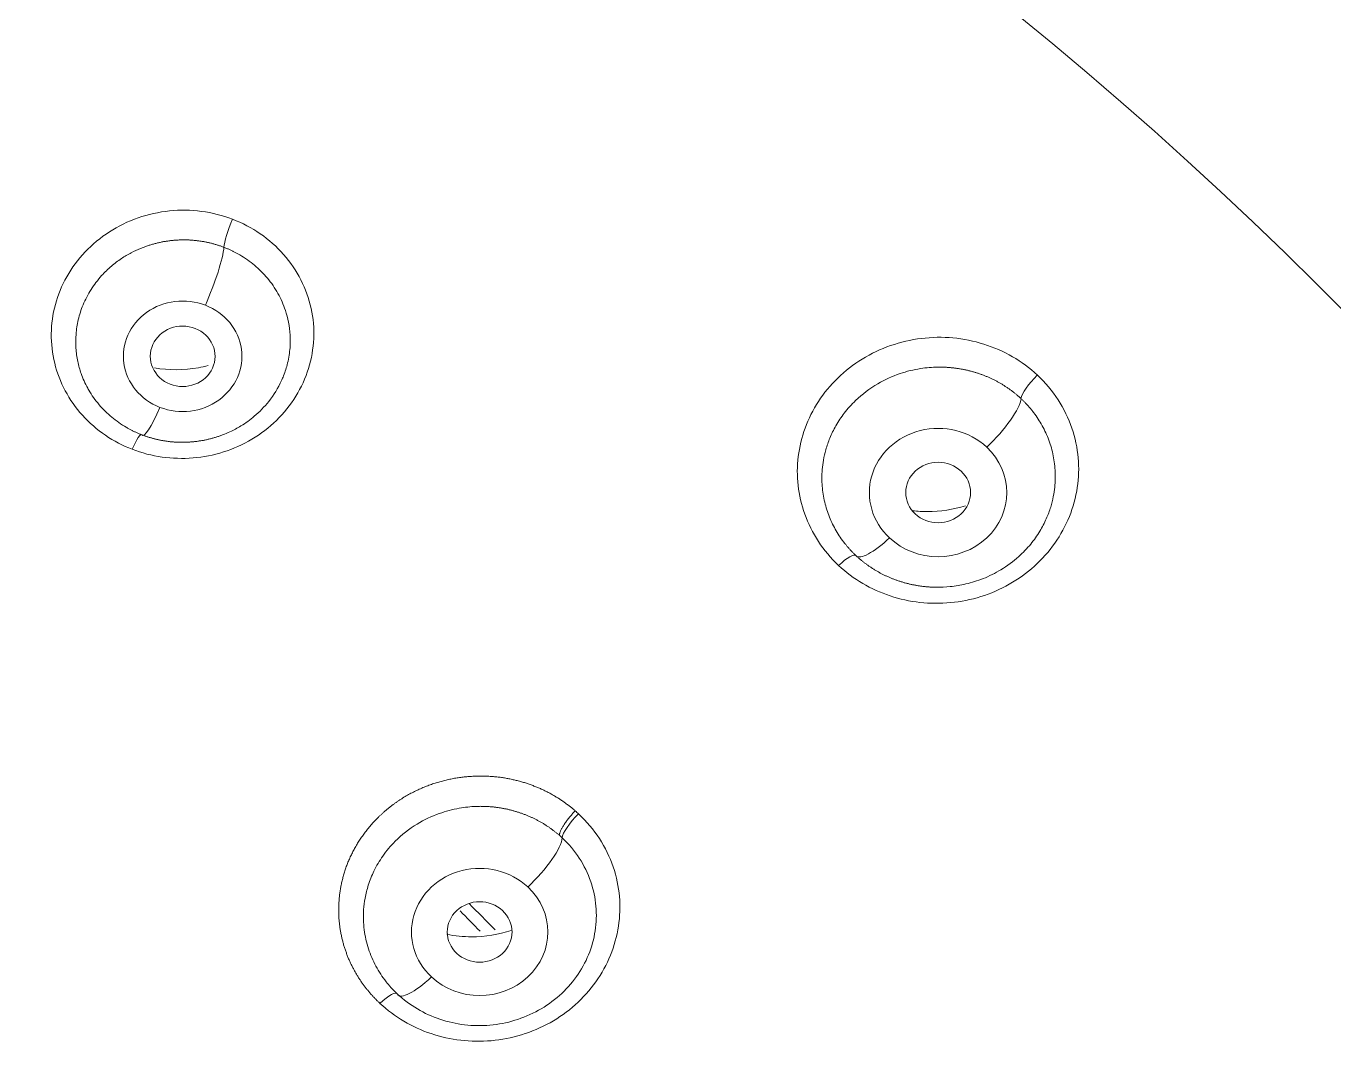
# Model space of a CAD drawing. Extents: x 1797 to 2925, y 0 to 827.
# Drawn here: x 2286.64 to 2302.77, y 575.85 to 588.62 of the extents above; entities that cross this region are included whole.
import ezdxf

# ---------------------------------------------------------------- set-up
doc = ezdxf.new("R2010")
doc.units = 0
doc.header["$LTSCALE"] = 30
doc.header["$MEASUREMENT"] = 0
doc.layers.add('1', color=7, linetype='CONTINUOUS')

msp = doc.modelspace()

# ---------------------------------------------------------------- linework, layer by layer
at = {"layer": '1', "color": 7, "linetype": 'Continuous', "lineweight": 18}
for centre, major_axis, ratio, start_param, end_param in [((2265.366, 552.468), (57.67, 0), 0.93358, 5.498085, 8.635877), ((2265.366, 552.451), (57.518, 0), 0.93358, 5.498085, 10.209879), ((2289.195, 586.138), (-0.107, -0.28), 0.145108, 4.415755, 5.865483), ((2299.127, 584.213), (-0.205, -0.219), 0.253404, 4.497789, 5.967666), ((2287.957, 583.297), (0.108, 0.28), 0.145902, 6.175274, 7.554311), ((2296.675, 581.863), (0.205, 0.219), 0.253404, 6.258372, 7.635715), ((2293.466, 578.795), (-0.205, -0.219), 0.253404, 4.489325, 6.000754), ((2292.236, 577.648), (1.44, 0), 0.93358, 0.785398, 0.81857), ((2291.014, 576.456), (0.205, 0.219), 0.253404, 6.191184, 7.627253)]:
    msp.add_ellipse(centre, major_axis=major_axis, ratio=ratio, start_param=start_param, end_param=end_param, dxfattribs=at)
at = {"layer": '1', "color": 7, "linetype": 'Continuous', "lineweight": 13}
for centre, major_axis, ratio, start_param, end_param in [((2265.366, 552.269), (57.048, 0), 0.93358, 5.498085, 10.209879), ((2265.366, 552.249), (56.129, 0), 0.93358, 5.397226, 10.310738), ((2265.366, 552.333), (55.427, 0), 0.93358, 5.397283, 10.31068), ((2265.366, 552.862), (-51, 0), 0.93358, 1.799723, 4.712389), ((2288.852, 585.389), (0.216, 0.56), 0.137141, 4.371583, 5.865992), ((2288.572, 584.543), (0.731, 0), 0.93358, 1.178097, 4.31969), ((2288.572, 584.543), (0.731, 0), 0.93358, 4.31969, 7.461283), ((2288.292, 584.127), (-0.216, -0.56), 0.137141, 6.175411, 7.513176), ((2298.492, 583.636), (0.409, 0.439), 0.253404, 4.447342, 5.967666), ((2297.892, 582.861), (0.848, 0), 0.93358, 0.785398, 3.926991), ((2297.892, 582.861), (0.848, 0), 0.93358, 3.926991, 7.068583), ((2297.293, 582.517), (-0.409, -0.439), 0.253404, 6.258372, 7.588935), ((2292.83, 578.207), (0.409, 0.439), 0.253404, 4.447342, 6.000718), ((2292.236, 577.437), (0.841, 0), 0.93358, 0.785398, 3.926991), ((2292.236, 577.437), (0.841, 0), 0.93358, 3.926991, 7.068583), ((2265.366, 554.699), (36.424, 0), 0.93358, 0.733389, 0.746463), ((2265.366, 554.699), (-36.276, 0), 0.93358, 3.878032, 3.888128), ((2291.641, 577.097), (-0.409, -0.439), 0.253404, 6.191184, 7.588935)]:
    msp.add_ellipse(centre, major_axis=major_axis, ratio=ratio, start_param=start_param, end_param=end_param, dxfattribs=at)
at = {"layer": '1', "color": 7, "linetype": 'Continuous', "lineweight": 18}
for points, knots in [([(2324.103, 567.902), (2324.088, 567.986), (2323.967, 568.678), (2323.684, 570.135), (2323.151, 572.408), (2322.395, 575.062), (2321.407, 577.92), (2320.211, 580.816), (2318.387, 584.587), (2315.688, 589.115), (2312.467, 593.336), (2309.6, 596.494), (2307.322, 598.735), (2305.027, 600.757), (2302.859, 602.479), (2300.966, 603.853), (2299.401, 604.905), (2298.193, 605.67), (2297.245, 606.244), (2296.322, 606.782), (2295.177, 607.423), (2293.67, 608.216), (2291.351, 609.347), (2288.174, 610.707), (2284.095, 612.141), (2279.565, 613.371), (2274.59, 614.315), (2269.923, 614.806), (2265.687, 614.951), (2261.973, 614.863), (2258.206, 614.549), (2254.201, 613.972), (2250.216, 613.129), (2246.437, 612.059), (2243.392, 611), (2241.003, 610.044), (2239.194, 609.244), (2237.724, 608.543), (2236.42, 607.882), (2235.112, 607.181), (2233.644, 606.345), (2231.831, 605.239), (2229.597, 603.751), (2226.944, 601.781), (2224.021, 599.322), (2220.911, 596.309), (2217.801, 592.769), (2214.939, 588.87), (2212.49, 584.842), (2210.499, 580.847), (2208.927, 576.932), (2207.737, 573.136), (2206.971, 569.945), (2206.646, 568.019), (2206.544, 567.319)], [0, 0, 0, 0, 0.001588, 0.013126, 0.027789, 0.04558, 0.065218, 0.084873, 0.104532, 0.143846, 0.183174, 0.202849, 0.222528, 0.241892, 0.258858, 0.273049, 0.284465, 0.293107, 0.298976, 0.304539, 0.312444, 0.322691, 0.335281, 0.358941, 0.384767, 0.412706, 0.442761, 0.474929, 0.496111, 0.51812, 0.540956, 0.563325, 0.590147, 0.613541, 0.633505, 0.647888, 0.659751, 0.669092, 0.677224, 0.686109, 0.695892, 0.707751, 0.724579, 0.744632, 0.76791, 0.794412, 0.824139, 0.854874, 0.884154, 0.911977, 0.938344, 0.963257, 0.986713, 1, 1, 1, 1]), ([(2206.477, 567.001), (2206.734, 568.705), (2207.436, 572.186), (2208.761, 576.463), (2209.776, 579.02), (2210.497, 580.707), (2210.88, 581.543), (2212.904, 585.674), (2215.365, 589.62), (2218.31, 593.238), (2219.525, 594.658), (2220.151, 595.354), (2222.085, 597.396), (2224.806, 600.002), (2228.533, 602.932), (2230.898, 604.531), (2232.503, 605.56), (2233.319, 606.056), (2237.461, 608.44), (2241.855, 610.444), (2246.457, 611.925), (2248.313, 612.474), (2249.248, 612.728), (2252.071, 613.423), (2255.884, 614.177), (2260.727, 614.681), (2263.645, 614.782), (2265.592, 614.805), (2266.565, 614.794), (2271.428, 614.628), (2276.274, 614.014), (2280.982, 612.857), (2282.851, 612.352), (2283.78, 612.077), (2286.541, 611.191), (2290.16, 609.839), (2294.485, 607.746), (2296.972, 606.316), (2298.604, 605.325), (2299.407, 604.811), (2303.351, 602.149), (2307.014, 599.125), (2310.239, 595.722), (2311.493, 594.331), (2312.101, 593.622), (2313.869, 591.452), (2316.073, 588.451), (2318.424, 584.466), (2319.64, 581.987), (2320.407, 580.317), (2320.768, 579.473), (2322.462, 575.213), (2323.559, 571.324), (2324.199, 567.366), (2324.254, 567.002)], [0, 0, 0, 0, 0.032488, 0.066794, 0.083947, 0.083947, 0.1011, 0.1011, 0.169711, 0.186864, 0.186864, 0.204017, 0.204017, 0.238323, 0.272629, 0.289782, 0.289782, 0.306935, 0.306935, 0.375547, 0.3927, 0.3927, 0.409853, 0.409853, 0.444159, 0.478464, 0.495617, 0.495617, 0.51277, 0.51277, 0.581382, 0.598535, 0.598535, 0.615688, 0.615688, 0.649994, 0.6843, 0.701453, 0.701453, 0.718606, 0.718606, 0.787218, 0.804371, 0.804371, 0.821524, 0.821524, 0.855829, 0.890135, 0.907288, 0.907288, 0.924441, 0.924441, 0.993053, 1, 1, 1, 1]), ([(2288.225, 584.399), (2288.403, 584.37), (2288.63, 584.37), (2288.846, 584.419), (2288.886, 584.429)], [0, 0, 0, 0, 0.814338, 1, 1, 1, 1]), ([(2298.915, 584.02), (2298.911, 584.025), (2298.902, 584.033), (2298.889, 584.045), (2298.875, 584.057), (2298.861, 584.068), (2298.847, 584.08), (2298.833, 584.091), (2298.819, 584.103), (2298.804, 584.114), (2298.79, 584.125), (2298.775, 584.136), (2298.76, 584.146), (2298.744, 584.157), (2298.729, 584.167), (2298.713, 584.177), (2298.698, 584.187), (2298.682, 584.197), (2298.665, 584.207), (2298.649, 584.216), (2298.633, 584.225), (2298.616, 584.234), (2298.599, 584.243), (2298.582, 584.252), (2298.565, 584.26), (2298.548, 584.268), (2298.531, 584.276), (2298.513, 584.284), (2298.495, 584.292), (2298.478, 584.299), (2298.46, 584.306), (2298.441, 584.313), (2298.423, 584.32), (2298.405, 584.326), (2298.386, 584.333), (2298.368, 584.339), (2298.349, 584.345), (2298.33, 584.35), (2298.311, 584.356), (2298.292, 584.361), (2298.273, 584.365), (2298.253, 584.37), (2298.234, 584.374), (2298.214, 584.379), (2298.195, 584.382), (2298.175, 584.386), (2298.155, 584.389), (2298.135, 584.393), (2298.115, 584.395), (2298.095, 584.398), (2298.075, 584.4), (2298.055, 584.402), (2298.035, 584.404), (2298.014, 584.406), (2297.994, 584.407), (2297.973, 584.408), (2297.953, 584.409), (2297.932, 584.409), (2297.912, 584.409), (2297.826, 584.409), (2297.66, 584.395), (2297.406, 584.333), (2297.129, 584.206), (2296.899, 584.033), (2296.735, 583.849), (2296.63, 583.692), (2296.556, 583.539), (2296.506, 583.396), (2296.476, 583.265), (2296.457, 583.115), (2296.457, 582.941), (2296.488, 582.744), (2296.547, 582.558), (2296.631, 582.387), (2296.708, 582.273), (2296.762, 582.207), (2296.785, 582.18), (2296.808, 582.154), (2296.832, 582.129), (2296.856, 582.104), (2296.873, 582.089), (2296.881, 582.081)], [0, 0, 0, 0, 0.004107, 0.008222, 0.012346, 0.016477, 0.020617, 0.024764, 0.02892, 0.033084, 0.037256, 0.041436, 0.045624, 0.04982, 0.054024, 0.058236, 0.062456, 0.066685, 0.070921, 0.075166, 0.079418, 0.083679, 0.087948, 0.092225, 0.09651, 0.100803, 0.105104, 0.109413, 0.11373, 0.118055, 0.122388, 0.12673, 0.131079, 0.135437, 0.139802, 0.144176, 0.148557, 0.152947, 0.157345, 0.161751, 0.166164, 0.170586, 0.175016, 0.179454, 0.1839, 0.188354, 0.192816, 0.197287, 0.201765, 0.206251, 0.210745, 0.215247, 0.219758, 0.224276, 0.228802, 0.233336, 0.237879, 0.242429, 0.246987, 0.251553, 0.299249, 0.356859, 0.424344, 0.501649, 0.548943, 0.592196, 0.631415, 0.666606, 0.697777, 0.724935, 0.772895, 0.81959, 0.865026, 0.909215, 0.952166, 0.960271, 0.968324, 0.976323, 0.984268, 0.992161, 1, 1, 1, 1]), ([(2288.069, 583.574), (2288.074, 583.572), (2288.085, 583.568), (2288.101, 583.562), (2288.118, 583.556), (2288.135, 583.55), (2288.152, 583.545), (2288.169, 583.54), (2288.186, 583.535), (2288.203, 583.53), (2288.22, 583.525), (2288.238, 583.521), (2288.255, 583.517), (2288.273, 583.513), (2288.291, 583.509), (2288.309, 583.505), (2288.327, 583.502), (2288.345, 583.499), (2288.364, 583.496), (2288.382, 583.494), (2288.401, 583.491), (2288.419, 583.489), (2288.438, 583.487), (2288.457, 583.486), (2288.476, 583.484), (2288.495, 583.483), (2288.514, 583.482), (2288.533, 583.482), (2288.552, 583.481), (2288.572, 583.481), (2288.591, 583.482), (2288.61, 583.482), (2288.63, 583.483), (2288.649, 583.484), (2288.669, 583.485), (2288.689, 583.487), (2288.708, 583.488), (2288.728, 583.491), (2288.748, 583.493), (2288.768, 583.496), (2288.787, 583.499), (2288.807, 583.502), (2288.827, 583.505), (2288.847, 583.509), (2288.867, 583.513), (2288.886, 583.518), (2288.906, 583.523), (2288.926, 583.528), (2288.946, 583.533), (2288.965, 583.539), (2288.985, 583.545), (2289.005, 583.551), (2289.024, 583.558), (2289.044, 583.565), (2289.088, 583.581), (2289.173, 583.617), (2289.308, 583.689), (2289.474, 583.809), (2289.652, 583.993), (2289.758, 584.165), (2289.804, 584.271), (2289.81, 584.285)], [0, 0, 0, 0, 0.008345, 0.01672, 0.025125, 0.033561, 0.042026, 0.050522, 0.059047, 0.067604, 0.07619, 0.084806, 0.093453, 0.10213, 0.110837, 0.119575, 0.128343, 0.137141, 0.14597, 0.154829, 0.163719, 0.172639, 0.181589, 0.19057, 0.199581, 0.208623, 0.217695, 0.226798, 0.235931, 0.245095, 0.25429, 0.263515, 0.272771, 0.282057, 0.291374, 0.300722, 0.310101, 0.31951, 0.32895, 0.33842, 0.347922, 0.357454, 0.367017, 0.376611, 0.386235, 0.395891, 0.405577, 0.415295, 0.425043, 0.434822, 0.444632, 0.454473, 0.464345, 0.474248, 0.484182, 0.532084, 0.605351, 0.704008, 0.828085, 0.977605, 1, 1, 1, 1]), ([(2287.4, 584.15), (2287.405, 584.142), (2287.445, 584.07), (2287.535, 583.943), (2287.692, 583.787), (2287.823, 583.696), (2287.907, 583.649), (2287.939, 583.632), (2287.971, 583.616), (2288.003, 583.601), (2288.036, 583.587), (2288.058, 583.578), (2288.069, 583.574)], [0, 0, 0, 0, 0.03051, 0.280187, 0.525159, 0.765496, 0.804914, 0.844199, 0.883349, 0.922366, 0.96125, 1, 1, 1, 1]), ([(2296.881, 582.081), (2296.885, 582.077), (2296.894, 582.069), (2296.907, 582.057), (2296.92, 582.046), (2296.933, 582.034), (2296.947, 582.023), (2296.961, 582.012), (2296.975, 582.001), (2296.989, 581.99), (2297.003, 581.979), (2297.017, 581.969), (2297.032, 581.958), (2297.047, 581.948), (2297.062, 581.938), (2297.077, 581.928), (2297.092, 581.918), (2297.107, 581.909), (2297.123, 581.9), (2297.139, 581.89), (2297.155, 581.881), (2297.171, 581.872), (2297.187, 581.864), (2297.203, 581.855), (2297.22, 581.847), (2297.236, 581.839), (2297.253, 581.831), (2297.27, 581.823), (2297.287, 581.816), (2297.304, 581.808), (2297.322, 581.801), (2297.339, 581.794), (2297.357, 581.787), (2297.374, 581.781), (2297.392, 581.775), (2297.41, 581.768), (2297.428, 581.763), (2297.447, 581.757), (2297.465, 581.751), (2297.483, 581.746), (2297.502, 581.741), (2297.521, 581.737), (2297.539, 581.732), (2297.558, 581.728), (2297.577, 581.724), (2297.596, 581.72), (2297.616, 581.716), (2297.635, 581.713), (2297.654, 581.71), (2297.674, 581.707), (2297.693, 581.704), (2297.713, 581.702), (2297.732, 581.7), (2297.752, 581.698), (2297.772, 581.696), (2297.792, 581.695), (2297.811, 581.694), (2297.831, 581.693), (2297.851, 581.692), (2297.921, 581.691), (2298.05, 581.697), (2298.244, 581.73), (2298.457, 581.796), (2298.68, 581.907), (2298.878, 582.053), (2299.035, 582.218), (2299.147, 582.377), (2299.228, 582.531), (2299.282, 582.676), (2299.314, 582.807), (2299.337, 582.958), (2299.342, 583.136), (2299.313, 583.339), (2299.255, 583.531), (2299.17, 583.708), (2299.091, 583.825), (2299.036, 583.893), (2299.013, 583.919), (2298.99, 583.945), (2298.966, 583.971), (2298.941, 583.996), (2298.924, 584.012), (2298.915, 584.02)], [0, 0, 0, 0, 0.003985, 0.007978, 0.011979, 0.015987, 0.020002, 0.024026, 0.028057, 0.032096, 0.036142, 0.040196, 0.044258, 0.048328, 0.052405, 0.05649, 0.060583, 0.064684, 0.068792, 0.072908, 0.077032, 0.081163, 0.085303, 0.08945, 0.093605, 0.097767, 0.101938, 0.106116, 0.110302, 0.114496, 0.118698, 0.122908, 0.127126, 0.131351, 0.135584, 0.139826, 0.144075, 0.148332, 0.152597, 0.156869, 0.16115, 0.165439, 0.169735, 0.17404, 0.178352, 0.182673, 0.187001, 0.191337, 0.195682, 0.200034, 0.204394, 0.208763, 0.213139, 0.217523, 0.221916, 0.226316, 0.230725, 0.235141, 0.239566, 0.243998, 0.281439, 0.324795, 0.37408, 0.429306, 0.490487, 0.539293, 0.583755, 0.623859, 0.659593, 0.690948, 0.717917, 0.767218, 0.815242, 0.861986, 0.907448, 0.951624, 0.959652, 0.967694, 0.975749, 0.983819, 0.991902, 1, 1, 1, 1]), ([(2297.579, 582.636), (2297.639, 582.629), (2297.859, 582.616), (2298.08, 582.651), (2298.232, 582.698)], [0, 0, 0, 0, 0.272354, 1, 1, 1, 1]), ([(2293.22, 578.63), (2293.215, 578.634), (2293.206, 578.642), (2293.193, 578.653), (2293.179, 578.664), (2293.165, 578.675), (2293.151, 578.686), (2293.136, 578.697), (2293.122, 578.708), (2293.107, 578.719), (2293.092, 578.729), (2293.077, 578.739), (2293.062, 578.749), (2293.046, 578.759), (2293.031, 578.769), (2293.015, 578.779), (2292.999, 578.788), (2292.983, 578.797), (2292.967, 578.806), (2292.95, 578.815), (2292.934, 578.824), (2292.917, 578.832), (2292.9, 578.84), (2292.883, 578.848), (2292.866, 578.856), (2292.849, 578.864), (2292.831, 578.871), (2292.814, 578.879), (2292.796, 578.886), (2292.778, 578.892), (2292.76, 578.899), (2292.742, 578.905), (2292.723, 578.912), (2292.705, 578.918), (2292.686, 578.923), (2292.668, 578.929), (2292.649, 578.934), (2292.63, 578.939), (2292.611, 578.944), (2292.592, 578.949), (2292.573, 578.953), (2292.553, 578.957), (2292.534, 578.961), (2292.514, 578.964), (2292.495, 578.968), (2292.475, 578.971), (2292.455, 578.974), (2292.435, 578.976), (2292.416, 578.979), (2292.395, 578.981), (2292.375, 578.982), (2292.355, 578.984), (2292.335, 578.985), (2292.315, 578.986), (2292.294, 578.987), (2292.274, 578.987), (2292.254, 578.988), (2292.233, 578.988), (2292.213, 578.987), (2292.13, 578.985), (2291.968, 578.967), (2291.719, 578.902), (2291.445, 578.771), (2291.211, 578.587), (2291.04, 578.383), (2290.931, 578.198), (2290.861, 578.023), (2290.821, 577.862), (2290.798, 577.678), (2290.804, 577.466), (2290.857, 577.23), (2290.949, 577.014), (2291.041, 576.874), (2291.104, 576.796), (2291.126, 576.769), (2291.15, 576.743), (2291.174, 576.718), (2291.198, 576.693), (2291.215, 576.678), (2291.223, 576.67)], [0, 0, 0, 0, 0.004102, 0.008213, 0.012333, 0.016461, 0.020598, 0.024745, 0.0289, 0.033063, 0.037236, 0.041417, 0.045608, 0.049807, 0.054015, 0.058231, 0.062457, 0.066691, 0.070934, 0.075186, 0.079447, 0.083717, 0.087995, 0.092283, 0.096579, 0.100884, 0.105197, 0.10952, 0.113851, 0.118192, 0.122541, 0.126899, 0.131265, 0.135641, 0.140025, 0.144418, 0.14882, 0.153231, 0.157651, 0.162079, 0.166516, 0.170963, 0.175417, 0.179881, 0.184354, 0.188835, 0.193325, 0.197824, 0.202332, 0.206848, 0.211374, 0.215908, 0.220451, 0.225003, 0.229563, 0.234133, 0.238711, 0.243298, 0.247894, 0.252498, 0.299213, 0.356667, 0.424829, 0.503657, 0.558833, 0.608654, 0.653122, 0.692242, 0.72602, 0.785144, 0.842388, 0.897761, 0.951273, 0.959507, 0.967695, 0.975839, 0.983938, 0.991991, 1, 1, 1, 1]), ([(2293.254, 578.599), (2293.335, 578.524), (2293.477, 578.355), (2293.618, 578.065), (2293.683, 577.758), (2293.673, 577.45), (2293.591, 577.153), (2293.44, 576.879), (2293.229, 576.645), (2292.969, 576.461), (2292.675, 576.336), (2292.364, 576.276), (2292.048, 576.281), (2291.743, 576.349), (2291.461, 576.478), (2291.297, 576.601), (2291.223, 576.67)], [0, 0, 0, 0, 0.075966, 0.151345, 0.224138, 0.295716, 0.367542, 0.439274, 0.510987, 0.582395, 0.653095, 0.722989, 0.79235, 0.861533, 0.930548, 1, 1, 1, 1]), ([(2291.831, 577.408), (2291.932, 577.388), (2292.2, 577.36), (2292.469, 577.405), (2292.626, 577.456)], [0, 0, 0, 0, 0.381972, 1, 1, 1, 1])]:
    msp.add_open_spline(points, degree=3, knots=knots, dxfattribs=at)
at = {"layer": '1', "color": 7, "linetype": 'Continuous', "lineweight": 13}
for points, knots in [([(2325.003, 561.975), (2324.255, 566.343), (2321.332, 575.987), (2312.699, 589.405), (2299.38, 600.661), (2283.137, 607.826), (2265.365, 610.285), (2247.594, 607.826), (2231.351, 600.661), (2218.032, 589.405), (2209.218, 575.705), (2206.288, 565.712), (2205.572, 561.011)], [0, 0, 0, 0, 0.082805, 0.186343, 0.289882, 0.39342, 0.496959, 0.600497, 0.704035, 0.807574, 0.911112, 1, 1, 1, 1]), ([(2307.926, 513.159), (2307.938, 513.17), (2307.978, 513.208), (2308.062, 513.287), (2308.195, 513.413), (2308.376, 513.585), (2308.604, 513.804), (2308.878, 514.072), (2309.198, 514.387), (2309.562, 514.753), (2309.97, 515.169), (2310.418, 515.638), (2310.907, 516.16), (2311.432, 516.737), (2311.993, 517.371), (2312.587, 518.063), (2313.211, 518.815), (2313.862, 519.629), (2314.537, 520.507), (2315.232, 521.45), (2315.944, 522.46), (2316.669, 523.54), (2317.402, 524.691), (2318.138, 525.915), (2318.873, 527.212), (2319.6, 528.586), (2320.316, 530.037), (2321.013, 531.566), (2321.686, 533.174), (2322.328, 534.862), (2322.932, 536.629), (2323.491, 538.477), (2323.997, 540.404), (2324.443, 542.411), (2324.819, 544.495), (2325.119, 546.656), (2325.333, 548.89), (2325.454, 551.195), (2325.473, 553.567), (2325.38, 556.002), (2325.168, 558.496), (2324.825, 561.042), (2324.345, 563.634), (2323.719, 566.266), (2322.939, 568.928), (2321.997, 571.612), (2321.009, 574.008), (2320.026, 576.113), (2319.093, 577.929), (2318.077, 579.737), (2316.976, 581.534), (2315.789, 583.314), (2314.514, 585.075), (2313.152, 586.811), (2311.7, 588.519), (2310.158, 590.192), (2308.526, 591.828), (2306.804, 593.421), (2304.993, 594.966), (2303.093, 596.458), (2301.105, 597.892), (2299.03, 599.263), (2296.869, 600.565), (2294.624, 601.793), (2292.299, 602.941), (2289.894, 604.005), (2287.415, 604.979), (2284.863, 605.857), (2282.243, 606.635), (2279.559, 607.305), (2276.815, 607.864), (2274.017, 608.308), (2271.171, 608.63), (2268.281, 608.828), (2264.867, 608.906), (2260.944, 608.77), (2256.546, 608.314), (2252.195, 607.559), (2247.916, 606.508), (2243.732, 605.164), (2239.665, 603.537), (2235.736, 601.637), (2231.967, 599.472), (2228.381, 597.052), (2224.994, 594.394), (2221.825, 591.51), (2218.891, 588.418), (2216.21, 585.131), (2213.795, 581.67), (2211.658, 578.052), (2209.607, 573.882), (2207.781, 569.125), (2206.342, 563.781), (2205.468, 558.331), (2205.174, 552.827), (2205.457, 547.322), (2206.273, 542.136), (2207.467, 537.531), (2208.794, 533.724), (2210.105, 530.655), (2211.274, 528.289), (2212.472, 526.099), (2213.721, 524.037), (2215.051, 522.064), (2216.135, 520.578), (2216.984, 519.481), (2217.69, 518.607), (2218.365, 517.803), (2219.069, 516.993), (2219.681, 516.316), (2220.181, 515.778), (2220.552, 515.388), (2220.903, 515.024), (2221.236, 514.686), (2221.548, 514.372), (2221.841, 514.083), (2222.112, 513.819), (2222.362, 513.578), (2222.591, 513.36), (2222.736, 513.224), (2222.805, 513.159)], [0, 0, 0, 0, 0.000179, 0.000603, 0.00127, 0.002183, 0.00334, 0.004741, 0.006386, 0.008277, 0.010411, 0.01279, 0.015413, 0.018281, 0.021393, 0.02475, 0.028351, 0.032196, 0.036286, 0.04062, 0.045199, 0.050022, 0.055089, 0.060401, 0.065958, 0.071758, 0.077804, 0.084093, 0.090627, 0.097406, 0.104428, 0.111695, 0.119206, 0.126961, 0.134961, 0.143206, 0.151695, 0.160428, 0.169406, 0.178628, 0.188094, 0.197805, 0.20776, 0.21796, 0.228404, 0.239092, 0.250024, 0.257544, 0.265167, 0.272896, 0.280729, 0.288666, 0.296708, 0.304854, 0.313104, 0.321459, 0.329918, 0.338482, 0.34715, 0.355923, 0.3648, 0.373782, 0.382867, 0.392057, 0.401352, 0.410752, 0.420256, 0.429863, 0.439576, 0.449392, 0.459314, 0.46934, 0.47947, 0.489704, 0.500043, 0.515667, 0.531291, 0.546915, 0.562538, 0.578162, 0.593786, 0.60941, 0.625034, 0.640657, 0.656282, 0.671906, 0.68753, 0.703153, 0.718778, 0.734402, 0.750026, 0.770854, 0.791682, 0.81251, 0.833338, 0.854167, 0.874994, 0.892773, 0.907913, 0.920413, 0.930274, 0.937493, 0.948337, 0.95716, 0.963963, 0.968745, 0.972532, 0.976398, 0.980345, 0.984372, 0.986462, 0.988435, 0.990291, 0.99203, 0.993651, 0.995155, 0.996542, 0.997812, 0.998965, 1, 1, 1, 1]), ([(2223.353, 513.341), (2223.338, 513.355), (2223.291, 513.399), (2223.136, 513.547), (2223.026, 513.651), (2222.747, 513.92), (2222.577, 514.085), (2222.178, 514.478), (2221.948, 514.707), (2221.435, 515.229), (2221.15, 515.523), (2220.529, 516.181), (2220.193, 516.544), (2219.475, 517.344), (2219.093, 517.781), (2218.29, 518.732), (2217.869, 519.247), (2216.998, 520.36), (2216.547, 520.958), (2215.625, 522.241), (2215.153, 522.927), (2214.2, 524.391), (2213.718, 525.169), (2212.757, 526.822), (2212.278, 527.697), (2211.335, 529.546), (2210.872, 530.521), (2209.977, 532.572), (2209.545, 533.649), (2208.731, 535.907), (2208.348, 537.088), (2207.65, 539.553), (2207.336, 540.837), (2206.796, 543.507), (2206.57, 544.892), (2206.23, 547.759), (2206.114, 549.24), (2206.015, 552.291), (2206.031, 553.86), (2206.219, 557.074), (2206.39, 558.719), (2206.911, 562.071), (2207.261, 563.777), (2208.158, 567.23), (2208.706, 568.978), (2210.021, 572.49), (2210.788, 574.255), (2212.561, 577.774), (2213.567, 579.528), (2215.827, 582.992), (2217.082, 584.702), (2219.852, 588.041), (2221.367, 589.669), (2224.661, 592.802), (2226.439, 594.308), (2229.3, 596.442), (2230.286, 597.132), (2232.321, 598.464), (2233.37, 599.107), (2236.61, 600.953), (2238.893, 602.076), (2243.683, 604.062), (2246.189, 604.924), (2251.393, 606.337), (2254.09, 606.888), (2258.246, 607.45), (2259.649, 607.593), (2261.777, 607.738), (2262.49, 607.774), (2263.564, 607.811), (2264.102, 607.825), (2264.732, 607.833), (2265.048, 607.835), (2265.206, 607.836), (2265.285, 607.836), (2265.324, 607.836), (2265.344, 607.836), (2265.354, 607.836), (2265.359, 607.836), (2265.361, 607.836), (2265.362, 607.836), (2265.363, 607.836), (2265.364, 607.836), (2271.184, 607.836), (2282.826, 606.227), (2298.786, 599.183), (2307.511, 591.809), (2314.902, 583.412), (2317.931, 578.702), (2322.393, 568.663), (2323.827, 563.335), (2324.98, 552.52), (2324.698, 547.033), (2322.439, 536.372), (2320.462, 531.198), (2316.357, 524.003), (2314.021, 520.547), (2311.295, 517.36), (2309.394, 515.303), (2308.402, 514.307), (2307.378, 513.342)], [0, 0, 0, 0, 0.015625, 0.015625, 0.03125, 0.03125, 0.046875, 0.046875, 0.0625, 0.0625, 0.078125, 0.078125, 0.09375, 0.09375, 0.109375, 0.109375, 0.125, 0.125, 0.140625, 0.140625, 0.15625, 0.15625, 0.171875, 0.171875, 0.1875, 0.1875, 0.203125, 0.203125, 0.21875, 0.21875, 0.234375, 0.234375, 0.25, 0.25, 0.265625, 0.265625, 0.28125, 0.28125, 0.296875, 0.296875, 0.3125, 0.3125, 0.328125, 0.328125, 0.34375, 0.34375, 0.359375, 0.359375, 0.375, 0.375, 0.390625, 0.390625, 0.40625, 0.40625, 0.421875, 0.421875, 0.429687, 0.429687, 0.4375, 0.4375, 0.453125, 0.453125, 0.46875, 0.46875, 0.484375, 0.484375, 0.492187, 0.492187, 0.496094, 0.496094, 0.498047, 0.499023, 0.499512, 0.499756, 0.499878, 0.499939, 0.499969, 0.499985, 0.499992, 0.499996, 0.499998, 0.499998, 0.5, 0.5, 0.5625, 0.625, 0.6875, 0.6875, 0.75, 0.75, 0.8125, 0.8125, 0.875, 0.875, 0.9375, 0.9375, 0.96875, 0.984375, 0.984375, 1, 1, 1, 1]), ([(2304.563, 511.712), (2304.6, 511.744), (2304.674, 511.809), (2304.784, 511.906), (2304.894, 512.003), (2305.003, 512.1), (2305.112, 512.196), (2305.22, 512.292), (2305.327, 512.388), (2305.433, 512.484), (2305.539, 512.579), (2305.644, 512.674), (2305.749, 512.769), (2305.853, 512.864), (2305.956, 512.958), (2306.059, 513.052), (2306.161, 513.146), (2306.262, 513.24), (2306.363, 513.333), (2306.463, 513.426), (2306.562, 513.519), (2306.661, 513.611), (2306.759, 513.703), (2306.856, 513.795), (2306.953, 513.887), (2307.049, 513.979), (2307.144, 514.07), (2307.239, 514.161), (2307.333, 514.251), (2307.426, 514.342), (2307.519, 514.432), (2307.611, 514.522), (2307.932, 514.836), (2308.472, 515.374), (2309.216, 516.143), (2309.932, 516.912), (2310.552, 517.604), (2311.086, 518.218), (2311.541, 518.756), (2311.988, 519.299), (2312.428, 519.847), (2312.86, 520.4), (2313.284, 520.958), (2313.701, 521.521), (2314.11, 522.089), (2314.512, 522.662), (2314.906, 523.239), (2315.292, 523.822), (2315.924, 524.802), (2316.772, 526.195), (2317.788, 528.02), (2318.727, 529.876), (2319.689, 531.979), (2320.64, 534.333), (2321.536, 536.943), (2322.19, 539.236), (2322.659, 541.197), (2322.992, 542.816), (2323.271, 544.438), (2323.497, 546.063), (2323.711, 548.065), (2323.862, 550.44), (2323.888, 553.181), (2323.783, 555.551), (2323.609, 557.554), (2323.412, 559.194), (2323.163, 560.821), (2322.863, 562.433), (2322.431, 564.404), (2321.821, 566.714), (2320.976, 569.338), (2320.075, 571.702), (2319.155, 573.817), (2318.248, 575.694), (2317.27, 577.53), (2316.1, 579.535), (2314.71, 581.689), (2313.07, 583.962), (2311.459, 585.969), (2309.909, 587.733), (2308.448, 589.274), (2306.93, 590.757), (2305.175, 592.348), (2303.165, 594.019), (2300.876, 595.736), (2298.501, 597.342), (2296.044, 598.835), (2293.506, 600.212), (2291.333, 601.259), (2289.562, 602.035), (2288.219, 602.586), (2286.634, 603.193), (2284.802, 603.832), (2282.713, 604.478), (2280.599, 605.05), (2278.819, 605.464), (2277.386, 605.758), (2276.307, 605.96), (2275.223, 606.142), (2274.137, 606.305), (2273.047, 606.45), (2271.954, 606.575), (2270.86, 606.681), (2270.047, 606.746), (2269.519, 606.782), (2269.274, 606.798), (2269.03, 606.813), (2268.786, 606.826), (2268.542, 606.839), (2268.297, 606.851), (2268.053, 606.862), (2267.809, 606.872), (2267.565, 606.881), (2267.32, 606.89), (2267.076, 606.897), (2266.832, 606.903), (2266.587, 606.908), (2266.343, 606.912), (2266.099, 606.916), (2265.854, 606.918), (2265.61, 606.92), (2265.447, 606.92), (2265.365, 606.92)], [0, 0, 0, 0, 0.001083, 0.002161, 0.003234, 0.004303, 0.005367, 0.006426, 0.00748, 0.008529, 0.009574, 0.010614, 0.011649, 0.01268, 0.013706, 0.014727, 0.015743, 0.016755, 0.017761, 0.018764, 0.019761, 0.020754, 0.021742, 0.022725, 0.023704, 0.024678, 0.025647, 0.026612, 0.027572, 0.028527, 0.029477, 0.030423, 0.031365, 0.039376, 0.047252, 0.054996, 0.06261, 0.067826, 0.073038, 0.078247, 0.083453, 0.088658, 0.093862, 0.099065, 0.104269, 0.109474, 0.11468, 0.11989, 0.125102, 0.140784, 0.156415, 0.172013, 0.187599, 0.208569, 0.229381, 0.250087, 0.262676, 0.275208, 0.287695, 0.300148, 0.312578, 0.333586, 0.354399, 0.37507, 0.387684, 0.400229, 0.412716, 0.425158, 0.437564, 0.458587, 0.4794, 0.500054, 0.515804, 0.531455, 0.547029, 0.562548, 0.583545, 0.604358, 0.62504, 0.640746, 0.65638, 0.671967, 0.687533, 0.708465, 0.729274, 0.750024, 0.770891, 0.791699, 0.812515, 0.822941, 0.833354, 0.843763, 0.859399, 0.875008, 0.890624, 0.906254, 0.914066, 0.921875, 0.929686, 0.937503, 0.945319, 0.95313, 0.960939, 0.968752, 0.970491, 0.972229, 0.973967, 0.975704, 0.977441, 0.979178, 0.980914, 0.982649, 0.984385, 0.98612, 0.987855, 0.98959, 0.991325, 0.99306, 0.994794, 0.99653, 0.998265, 1, 1, 1, 1]), ([(2265.365, 606.627), (2265.406, 606.626), (2265.488, 606.626), (2265.61, 606.626), (2265.733, 606.625), (2265.855, 606.625), (2265.978, 606.624), (2266.1, 606.622), (2266.223, 606.621), (2266.345, 606.619), (2266.467, 606.617), (2266.59, 606.615), (2266.712, 606.612), (2266.834, 606.609), (2266.957, 606.606), (2267.079, 606.603), (2267.201, 606.6), (2267.324, 606.596), (2267.446, 606.592), (2267.568, 606.588), (2267.691, 606.583), (2267.813, 606.579), (2267.935, 606.574), (2268.057, 606.568), (2268.18, 606.563), (2268.302, 606.557), (2268.424, 606.551), (2268.546, 606.545), (2268.669, 606.539), (2268.791, 606.532), (2268.913, 606.526), (2269.035, 606.518), (2269.157, 606.511), (2269.28, 606.504), (2269.402, 606.496), (2269.524, 606.488), (2269.962, 606.458), (2270.714, 606.4), (2271.78, 606.299), (2272.843, 606.179), (2274.258, 605.996), (2276.02, 605.721), (2278.118, 605.319), (2280.199, 604.845), (2282.489, 604.239), (2284.976, 603.473), (2287.642, 602.513), (2290.253, 601.432), (2292.805, 600.234), (2295.292, 598.919), (2297.705, 597.493), (2300.04, 595.958), (2302.293, 594.317), (2304.456, 592.576), (2306.525, 590.738), (2308.496, 588.807), (2310.362, 586.788), (2312.12, 584.686), (2313.766, 582.506), (2315.295, 580.253), (2316.704, 577.934), (2317.99, 575.551), (2319.148, 573.113), (2320.177, 570.625), (2321.075, 568.093), (2321.838, 565.522), (2322.465, 562.92), (2322.956, 560.292), (2323.306, 557.644), (2323.518, 554.983), (2323.59, 552.316), (2323.52, 549.649), (2323.311, 546.987), (2322.963, 544.34), (2322.516, 541.928), (2322.009, 539.756), (2321.478, 537.822), (2320.868, 535.901), (2320.183, 534.002), (2319.425, 532.131), (2318.596, 530.29), (2317.691, 528.474), (2316.715, 526.69), (2315.671, 524.943), (2314.56, 523.235), (2313.38, 521.563), (2312.502, 520.413), (2311.976, 519.754), (2311.829, 519.571), (2311.682, 519.389), (2311.533, 519.208), (2311.384, 519.027), (2311.234, 518.847), (2311.083, 518.667), (2310.932, 518.489), (2310.779, 518.31), (2310.626, 518.132), (2310.472, 517.955), (2310.317, 517.779), (2310.161, 517.603), (2310.005, 517.427), (2309.847, 517.252), (2309.689, 517.078), (2309.53, 516.905), (2309.371, 516.732), (2309.21, 516.559), (2309.049, 516.387), (2308.887, 516.216), (2308.724, 516.045), (2308.56, 515.875), (2308.395, 515.706), (2308.23, 515.537), (2308.064, 515.369), (2307.897, 515.201), (2307.729, 515.034), (2307.56, 514.868), (2307.391, 514.702), (2307.221, 514.537), (2307.05, 514.373), (2306.878, 514.209), (2306.705, 514.045), (2306.589, 513.937), (2306.532, 513.883)], [0, 0, 0, 0, 0.000893, 0.001787, 0.00268, 0.003573, 0.004466, 0.005359, 0.006252, 0.007145, 0.008038, 0.008931, 0.009824, 0.010716, 0.011609, 0.012502, 0.013394, 0.014287, 0.015179, 0.016072, 0.016965, 0.017857, 0.01875, 0.019643, 0.020535, 0.021428, 0.022321, 0.023214, 0.024106, 0.024999, 0.025892, 0.026785, 0.027679, 0.028572, 0.029465, 0.030359, 0.031252, 0.039067, 0.046877, 0.054688, 0.062504, 0.07814, 0.093746, 0.109357, 0.125006, 0.14583, 0.166638, 0.187504, 0.208304, 0.229115, 0.250003, 0.270773, 0.291586, 0.312501, 0.333239, 0.354054, 0.375, 0.395709, 0.416524, 0.437499, 0.458186, 0.479002, 0.499997, 0.520672, 0.541488, 0.562496, 0.583169, 0.603985, 0.624994, 0.645677, 0.666493, 0.687493, 0.708193, 0.72901, 0.749991, 0.765529, 0.781111, 0.796759, 0.812493, 0.828052, 0.843643, 0.859283, 0.874994, 0.890575, 0.906173, 0.921807, 0.937495, 0.939279, 0.941062, 0.942845, 0.944628, 0.94641, 0.948193, 0.949976, 0.951759, 0.953542, 0.955325, 0.957108, 0.958891, 0.960675, 0.962458, 0.964242, 0.966026, 0.96781, 0.969595, 0.971379, 0.973164, 0.97495, 0.976736, 0.978522, 0.980309, 0.982096, 0.983884, 0.985672, 0.987461, 0.98925, 0.99104, 0.992831, 0.994622, 0.996414, 0.998207, 1, 1, 1, 1]), ([(2289.081, 585.888), (2289.075, 585.891), (2289.063, 585.895), (2289.046, 585.901), (2289.028, 585.908), (2289.01, 585.913), (2288.992, 585.919), (2288.973, 585.925), (2288.955, 585.93), (2288.936, 585.935), (2288.918, 585.94), (2288.899, 585.944), (2288.88, 585.948), (2288.86, 585.952), (2288.841, 585.956), (2288.822, 585.96), (2288.802, 585.963), (2288.782, 585.966), (2288.762, 585.968), (2288.743, 585.971), (2288.723, 585.973), (2288.702, 585.975), (2288.682, 585.976), (2288.662, 585.978), (2288.641, 585.979), (2288.621, 585.979), (2288.6, 585.98), (2288.579, 585.98), (2288.559, 585.98), (2288.538, 585.979), (2288.517, 585.978), (2288.496, 585.977), (2288.475, 585.976), (2288.454, 585.974), (2288.433, 585.972), (2288.412, 585.969), (2288.391, 585.966), (2288.369, 585.963), (2288.348, 585.96), (2288.327, 585.956), (2288.306, 585.952), (2288.285, 585.947), (2288.263, 585.943), (2288.242, 585.937), (2288.221, 585.932), (2288.2, 585.926), (2288.179, 585.92), (2288.158, 585.913), (2288.137, 585.906), (2288.116, 585.899), (2288.095, 585.891), (2288.074, 585.884), (2288.021, 585.862), (2287.933, 585.821), (2287.811, 585.749), (2287.687, 585.655), (2287.557, 585.529), (2287.436, 585.37), (2287.34, 585.185), (2287.28, 584.998), (2287.252, 584.818), (2287.251, 584.645), (2287.274, 584.482), (2287.32, 584.316), (2287.368, 584.208), (2287.4, 584.15)], [0, 0, 0, 0, 0.005854, 0.011731, 0.01763, 0.023551, 0.029496, 0.035462, 0.041451, 0.047463, 0.053497, 0.059553, 0.065632, 0.071733, 0.077857, 0.084003, 0.090172, 0.096363, 0.102576, 0.108812, 0.115071, 0.121351, 0.127655, 0.13398, 0.140328, 0.146699, 0.153091, 0.159507, 0.165944, 0.172404, 0.178886, 0.185391, 0.191918, 0.198467, 0.205039, 0.211633, 0.21825, 0.224888, 0.231549, 0.238233, 0.244938, 0.251666, 0.258416, 0.265189, 0.271984, 0.278801, 0.28564, 0.292501, 0.299385, 0.306291, 0.313219, 0.320169, 0.327142, 0.36676, 0.41106, 0.460033, 0.513667, 0.583006, 0.652279, 0.714707, 0.774256, 0.830933, 0.884746, 0.935706, 1, 1, 1, 1]), ([(2289.81, 584.285), (2289.83, 584.334), (2289.868, 584.447), (2289.899, 584.621), (2289.902, 584.799), (2289.882, 584.961), (2289.836, 585.136), (2289.754, 585.322), (2289.624, 585.51), (2289.464, 585.671), (2289.331, 585.764), (2289.245, 585.813), (2289.213, 585.83), (2289.181, 585.846), (2289.148, 585.861), (2289.115, 585.875), (2289.092, 585.884), (2289.081, 585.888)], [0, 0, 0, 0, 0.082718, 0.181304, 0.272733, 0.356985, 0.434044, 0.552128, 0.667974, 0.781576, 0.892924, 0.910649, 0.928422, 0.946244, 0.964114, 0.982033, 1, 1, 1, 1]), ([(2293.416, 578.932), (2293.411, 578.936), (2293.4, 578.945), (2293.384, 578.958), (2293.368, 578.972), (2293.352, 578.985), (2293.335, 578.998), (2293.318, 579.01), (2293.301, 579.023), (2293.284, 579.036), (2293.266, 579.048), (2293.248, 579.061), (2293.229, 579.073), (2293.211, 579.085), (2293.192, 579.097), (2293.172, 579.109), (2293.153, 579.12), (2293.133, 579.132), (2293.113, 579.143), (2293.092, 579.154), (2293.071, 579.165), (2293.05, 579.175), (2293.029, 579.186), (2293.007, 579.196), (2292.985, 579.206), (2292.963, 579.216), (2292.941, 579.225), (2292.918, 579.234), (2292.895, 579.243), (2292.871, 579.252), (2292.848, 579.261), (2292.824, 579.269), (2292.8, 579.277), (2292.775, 579.284), (2292.751, 579.291), (2292.726, 579.298), (2292.7, 579.305), (2292.675, 579.311), (2292.649, 579.317), (2292.623, 579.323), (2292.597, 579.328), (2292.571, 579.333), (2292.544, 579.338), (2292.517, 579.342), (2292.49, 579.346), (2292.463, 579.349), (2292.435, 579.352), (2292.407, 579.355), (2292.379, 579.357), (2292.351, 579.359), (2292.323, 579.36), (2292.294, 579.361), (2292.266, 579.362), (2292.237, 579.362), (2292.208, 579.361), (2292.179, 579.361), (2292.15, 579.359), (2292.12, 579.357), (2292.091, 579.355), (2292.061, 579.352), (2292.031, 579.349), (2292.002, 579.345), (2291.972, 579.341), (2291.942, 579.336), (2291.912, 579.331), (2291.882, 579.325), (2291.852, 579.319), (2291.821, 579.312), (2291.791, 579.304), (2291.761, 579.296), (2291.731, 579.288), (2291.701, 579.279), (2291.671, 579.269), (2291.641, 579.259), (2291.611, 579.248), (2291.581, 579.237), (2291.551, 579.225), (2291.521, 579.212), (2291.491, 579.199), (2291.462, 579.185), (2291.433, 579.171), (2291.403, 579.156), (2291.374, 579.141), (2291.345, 579.125), (2291.317, 579.108), (2291.288, 579.091), (2291.26, 579.073), (2291.232, 579.054), (2291.204, 579.035), (2291.177, 579.016), (2291.15, 578.995), (2291.123, 578.974), (2291.097, 578.953), (2291.07, 578.931), (2291.045, 578.908), (2291.019, 578.885), (2290.994, 578.861), (2290.963, 578.83), (2290.925, 578.791), (2290.884, 578.744), (2290.844, 578.696), (2290.807, 578.646), (2290.771, 578.596), (2290.738, 578.546), (2290.708, 578.494), (2290.679, 578.442), (2290.653, 578.39), (2290.628, 578.337), (2290.606, 578.284), (2290.586, 578.231), (2290.569, 578.177), (2290.553, 578.124), (2290.539, 578.07), (2290.527, 578.017), (2290.518, 577.964), (2290.51, 577.911), (2290.504, 577.858), (2290.5, 577.806), (2290.497, 577.754), (2290.497, 577.702), (2290.498, 577.651), (2290.5, 577.601), (2290.505, 577.551), (2290.511, 577.502), (2290.518, 577.453), (2290.527, 577.406), (2290.537, 577.359), (2290.549, 577.313), (2290.561, 577.267), (2290.576, 577.223), (2290.591, 577.179), (2290.607, 577.136), (2290.624, 577.094), (2290.643, 577.054), (2290.662, 577.014), (2290.683, 576.975), (2290.704, 576.936), (2290.726, 576.899), (2290.748, 576.863), (2290.772, 576.828), (2290.796, 576.794), (2290.82, 576.761), (2290.846, 576.729), (2290.871, 576.697), (2290.898, 576.667), (2290.924, 576.638), (2290.951, 576.61), (2290.978, 576.582), (2290.997, 576.565), (2291.006, 576.556)], [0, 0, 0, 0, 0.003909, 0.007847, 0.011814, 0.01581, 0.019835, 0.023889, 0.027971, 0.032083, 0.036222, 0.040391, 0.044588, 0.048813, 0.053066, 0.057348, 0.061658, 0.065995, 0.070361, 0.074754, 0.079175, 0.083624, 0.0881, 0.092604, 0.097136, 0.101696, 0.106284, 0.1109, 0.115544, 0.120215, 0.124915, 0.129643, 0.134398, 0.139182, 0.143994, 0.148834, 0.153702, 0.158599, 0.163524, 0.168476, 0.173457, 0.178466, 0.183504, 0.188569, 0.193662, 0.198784, 0.203933, 0.209111, 0.214317, 0.21955, 0.224812, 0.230102, 0.23542, 0.240766, 0.24614, 0.251543, 0.256973, 0.262431, 0.267918, 0.273433, 0.278975, 0.284546, 0.290145, 0.295772, 0.301427, 0.30711, 0.312822, 0.318561, 0.324329, 0.330125, 0.335949, 0.341801, 0.347681, 0.353589, 0.359526, 0.36549, 0.371483, 0.377503, 0.383552, 0.389629, 0.395734, 0.401868, 0.408029, 0.414219, 0.420436, 0.426682, 0.432955, 0.439257, 0.445587, 0.451945, 0.458331, 0.464746, 0.471188, 0.477658, 0.484157, 0.490683, 0.497238, 0.50382, 0.515954, 0.527992, 0.539933, 0.551779, 0.563527, 0.57518, 0.586736, 0.598196, 0.60956, 0.620828, 0.631999, 0.643075, 0.654054, 0.664937, 0.675724, 0.686414, 0.697009, 0.707507, 0.717908, 0.728214, 0.738423, 0.748537, 0.758554, 0.768474, 0.778299, 0.788028, 0.79766, 0.807197, 0.816637, 0.825981, 0.835229, 0.844381, 0.853436, 0.862395, 0.871257, 0.880024, 0.888695, 0.89727, 0.905749, 0.914133, 0.922422, 0.930616, 0.938714, 0.946717, 0.954623, 0.962432, 0.970143, 0.977756, 0.98527, 0.992685, 1, 1, 1, 1]), ([(2293.457, 578.894), (2293.451, 578.901), (2293.444, 578.907), (2293.43, 578.919), (2293.423, 578.926), (2293.416, 578.932)], [0, 0, 0, 0, 0.5, 0.5, 1, 1, 1, 1])]:
    msp.add_open_spline(points, degree=3, knots=knots, dxfattribs=at)
at = {"layer": '1', "color": 7, "linetype": 'Continuous', "lineweight": 18}
for points in [[(2289.188, 586.235), (2289.063, 586.283), (2288.809, 586.347), (2288.407, 586.353), (2288.017, 586.266), (2287.659, 586.092), (2287.357, 585.842), (2287.128, 585.532), (2286.986, 585.184), (2286.936, 584.819), (2286.978, 584.455), (2287.109, 584.112), (2287.323, 583.806), (2287.613, 583.554), (2287.832, 583.44), (2287.95, 583.395)], [(2287.95, 583.395), (2288.07, 583.349), (2288.314, 583.286), (2288.701, 583.274), (2289.079, 583.348), (2289.432, 583.506), (2289.74, 583.741), (2289.982, 584.042), (2290.14, 584.389), (2290.205, 584.761), (2290.173, 585.137), (2290.046, 585.492), (2289.831, 585.81), (2289.536, 586.07), (2289.31, 586.188), (2289.188, 586.235)], [(2288.348, 584.233), (2288.262, 584.288), (2288.137, 584.464), (2288.205, 584.774), (2288.487, 584.949), (2288.709, 584.907), (2288.796, 584.852)], [(2288.796, 584.852), (2288.882, 584.798), (2289.007, 584.622), (2288.94, 584.311), (2288.657, 584.137), (2288.435, 584.179), (2288.348, 584.233)], [(2299.117, 584.31), (2299.022, 584.399), (2298.817, 584.55), (2298.462, 584.706), (2298.077, 584.784), (2297.684, 584.777), (2297.301, 584.688), (2296.948, 584.521), (2296.643, 584.284), (2296.403, 583.992), (2296.238, 583.661), (2296.153, 583.306), (2296.151, 582.948), (2296.231, 582.594), (2296.403, 582.247), (2296.568, 582.052), (2296.665, 581.961)], [(2296.665, 581.961), (2296.757, 581.875), (2296.955, 581.728), (2297.296, 581.573), (2297.666, 581.492), (2298.047, 581.489), (2298.423, 581.564), (2298.777, 581.717), (2299.09, 581.942), (2299.344, 582.228), (2299.525, 582.559), (2299.624, 582.921), (2299.635, 583.29), (2299.559, 583.656), (2299.386, 584.015), (2299.216, 584.217), (2299.117, 584.31)], [(2297.61, 582.597), (2297.536, 582.666), (2297.449, 582.861), (2297.579, 583.154), (2297.892, 583.275), (2298.101, 583.194), (2298.175, 583.125)], [(2298.175, 583.125), (2298.249, 583.056), (2298.336, 582.861), (2298.206, 582.569), (2297.892, 582.447), (2297.683, 582.528), (2297.61, 582.597)], [(2291.006, 576.556), (2291.097, 576.471), (2291.293, 576.325), (2291.632, 576.17), (2292, 576.088), (2292.38, 576.082), (2292.756, 576.155), (2293.111, 576.305), (2293.426, 576.529), (2293.681, 576.814), (2293.864, 577.144), (2293.963, 577.506), (2293.975, 577.874), (2293.9, 578.241), (2293.726, 578.599), (2293.557, 578.801), (2293.457, 578.894)], [(2291.953, 577.173), (2291.879, 577.242), (2291.792, 577.437), (2291.922, 577.729), (2292.236, 577.851), (2292.445, 577.77), (2292.518, 577.701)], [(2292.518, 577.701), (2292.592, 577.632), (2292.679, 577.437), (2292.549, 577.144), (2292.236, 577.023), (2292.027, 577.104), (2291.953, 577.173)]]:
    msp.add_open_spline(points, degree=3, dxfattribs=at)
at = {"layer": '1', "color": 7, "linetype": 'Continuous', "lineweight": 13}
msp.add_rational_spline([(2293.415, 578.932), (2293.301, 578.815), (2293.221, 578.692), (2293.219, 578.63)], [1.15748646388, 0.947487765788, 0.947504513377, 1.15753670664], degree=3, dxfattribs=at)

doc.saveas('drawing.dxf')
